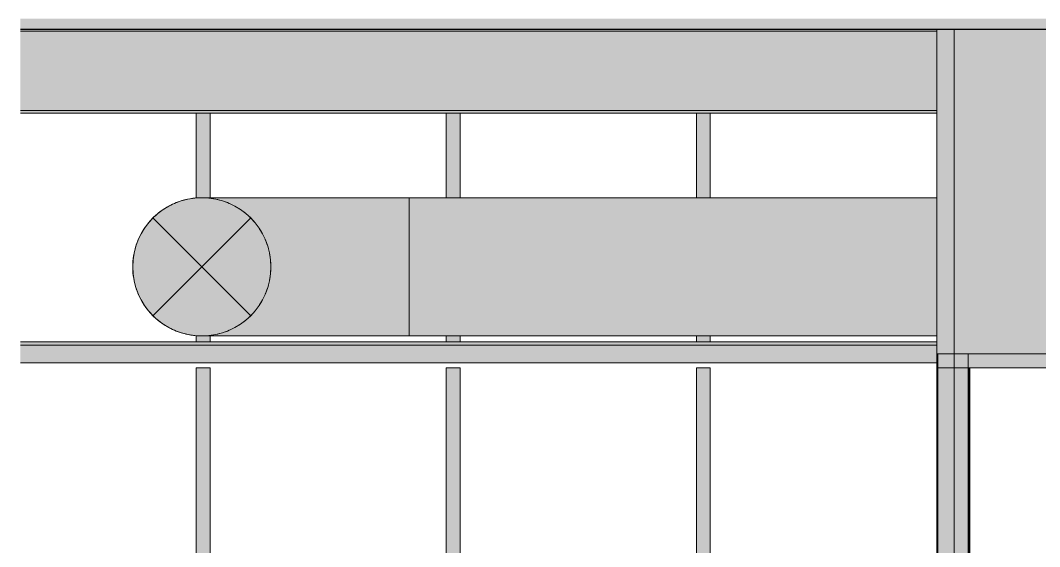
# Model space of a CAD drawing. Header units: inches. Extents: x -55396 to -733, y -290 to 853.
# Drawn here: x -14153.2 to -14005.8, y 70.1 to 146.3 of the extents above; entities that cross this region are included whole.
import ezdxf

# ---------------------------------------------------------------- set-up
doc = ezdxf.new("R2010")
doc.units = ezdxf.units.IN
doc.header["$MEASUREMENT"] = 0
for name, color, linetype, lineweight in [('A-GLAZ-CWMG', 51, 'Continuous', 9), ('I-WALL', 2, 'Continuous', 9), ('M-HVAC-DUCT', 70, 'Continuous', 9), ('M-HVAC-DUCT-ANNO', 70, 'Continuous', 9), ('S-BEAM', 12, 'Continuous', 9)]:
    doc.layers.add(name, color=color, linetype=linetype, lineweight=lineweight)

# ---------------------------------------------------------------- blocks, each defined once
blk = doc.blocks.new('Girt_C - 8_D-1099926-Section 6')
at = {"layer": 'S-BEAM'}
h = blk.add_hatch(color=256, dxfattribs=at)
h.paths.add_polyline_path([(-22173.3902253522, 99.2499999999908), (-22173.3902253522, 99.73209070725592), (-22309.89022535242, 99.73209070725592), (-22309.89022535242, 99.2499999999908), (-22216.79336860115, 99.2499999999908)], flags=0)
h.paths.add_polyline_path([(-26260.22561860116, 99.24999999999068), (-26128.01522535243, 99.24999999999068), (-26128.01522535243, 99.7320907072558), (-26260.64022535241, 99.7320907072558), (-26260.64022535241, 99.24999999999068)], flags=0)
h.paths.add_polyline_path([(-22424.26522535243, 99.24999999999078), (-22424.26522535243, 99.73209070725589), (-22458.51522535242, 99.73209070725589), (-22458.51522535242, 99.24999999999078)], flags=0)
h = blk.add_hatch(color=256, dxfattribs=at)
h.paths.add_polyline_path([(-22173.3902253522, 96.88281249999217), (-22171.51522535242, 96.88281249999217), (-22171.51522535242, 98.00000000000013), (-22173.3902253522, 98.00000000000013), (-22173.3902253522, 99.2499999999908), (-22309.89022535242, 99.2499999999908), (-22309.89022535242, 96.88281249999217), (-22216.79336860115, 96.88281249999217)], flags=0)
h.paths.add_polyline_path([(-26260.22561860116, 96.88281249999204), (-26127.89022535242, 96.88281249999204), (-26127.89022535242, 98), (-26128.01522535243, 98), (-26128.01522535243, 99.24999999999068), (-26260.64022535241, 99.24999999999068), (-26260.64022535241, 96.88281249999204)], flags=0)
h.paths.add_polyline_path([(-22424.26522535243, 96.88281249999214), (-22424.26522535243, 99.24999999999078), (-22458.51522535242, 99.24999999999078), (-22458.51522535242, 96.88281249999214)], flags=0)
h = blk.add_hatch(color=256, dxfattribs=at)
h.paths.add_polyline_path([(-22309.89022535242, 96.69531249999285), (-22171.51522535242, 96.7533536380894), (-22171.51522535242, 96.88281249999217), (-22309.89022535242, 96.88281249999217), (-22309.89022535242, 96.69841666345327)], flags=0)
h.paths.add_polyline_path([(-26260.64022535241, 96.69531249999272), (-26128.01522535243, 96.75022997851988), (-26128.01522535243, 96.88281249999204), (-26260.64022535241, 96.88250509269665), (-26260.64022535241, 96.75022997851988)], flags=0)
h.paths.add_polyline_path([(-22458.51522535242, 96.69531249999282), (-22424.26522535243, 96.76133652688655), (-22424.26522535243, 96.88281249999214), (-22458.51522535242, 96.88281249999214), (-22458.51522535242, 96.7003610611474)], flags=0)
for p, q in [((-26128.01522535243, 99.7320907072558), (-26260.64022535241, 99.7320907072558)), ((-26128.01522535243, 99.24999999999086), (-26260.64022535241, 99.24999999999086)), ((-26260.64022535241, 96.69531249999272), (-26127.89022535242, 96.69531249999272))]:
    blk.add_line(p, q, dxfattribs=at)
blk = doc.blocks.new('Rectangular Mullion - Exterior 2_ x 4_5_-1142343-Section 6')
at = {"layer": 'A-GLAZ-CWMG'}
blk.add_hatch(color=256, dxfattribs=at).paths.add_polyline_path([(-26162.82772535243, 2), (-26160.82772535243, 2), (-26160.82772535243, 95.99999999999976), (-26162.82772535243, 95.99999999999976), (-26162.82772535243, 8.069506379326638)], flags=0)
for p, q in [((-26162.82772535243, 95.99999999999999), (-26160.82772535243, 95.99999999999999)), ((-26162.82772535243, 95.99999999999999), (-26162.82772535243, 2)), ((-26160.82772535243, 95.99999999999999), (-26160.82772535243, 2)), ((-26160.82772535243, 2), (-26162.82772535243, 2))]:
    blk.add_line(p, q, dxfattribs=at)
blk = doc.blocks.new('Rectangular Mullion - Exterior 2_ x 4_5_-V366-Section 6')
at = {"layer": 'A-GLAZ-CWMG'}
blk.add_hatch(color=256, dxfattribs=at).paths.add_polyline_path([(-26197.88831899545, 29.99999999999977), (-26197.01522535243, 29.99999999999977), (-26197.01522535243, 95.99999999999976), (-26199.01522535243, 95.95675637932662), (-26199.01522535243, 29.99999999999977), (-26198.17586683979, 29.99999999999977)], flags=0)
for p, q in [((-26199.01522535243, 95.99999999999999), (-26197.01522535243, 95.99999999999999)), ((-26199.01522535243, 95.99999999999999), (-26199.01522535243, 29.99999999999986)), ((-26197.01522535243, 95.99999999999999), (-26197.01522535243, 29.99999999999986))]:
    blk.add_line(p, q, dxfattribs=at)
blk = doc.blocks.new('Rectangular Mullion - Exterior 2_ x 4_5_-V367-Section 6')
at = {"layer": 'A-GLAZ-CWMG'}
blk.add_hatch(color=256, dxfattribs=at).paths.add_polyline_path([(-26235.20272535243, 2), (-26233.6587765816, 2.076542912547438), (-26233.20272535243, 3.466687984363261), (-26233.20272535243, 95.99999999999976), (-26235.20272535243, 95.95675637932662), (-26235.20272535243, 8.069506379326638)], flags=0)
for p, q in [((-26235.20272535243, 95.99999999999999), (-26233.20272535243, 95.99999999999999)), ((-26235.20272535243, 95.99999999999999), (-26235.20272535243, 2)), ((-26233.20272535243, 95.99999999999999), (-26233.20272535243, 3.459967467315276)), ((-26233.68261283786, 2), (-26235.20272535243, 2))]:
    blk.add_line(p, q, dxfattribs=at)
blk = doc.blocks.new('Rectangular Mullion - Exterior 2_ x 4_5_-1142344-Section 6')
at = {"layer": 'A-GLAZ-CWMG'}
h = blk.add_hatch(color=256, dxfattribs=at)
h.paths.add_polyline_path([(-26162.82772535243, 99.7320907072558), (-26160.82772535243, 99.7320907072558), (-26160.82772535243, 100.5979809885237), (-26162.82772535243, 100.5979809885237)], flags=0)
h.paths.add_polyline_path([(-26160.82772535243, 120.5979809885239), (-26160.82772535243, 132.8520833333678), (-26162.82772535243, 132.8520833333678), (-26162.82772535243, 120.5979809885239)], flags=0)
for p, q in [((-26162.82772535243, 132.8520833333673), (-26162.82772535243, 120.5979809885233)), ((-26160.82772535243, 132.8520833333673), (-26160.82772535243, 120.5979809885233)), ((-26162.82772535243, 100.5979809885233), (-26162.82772535243, 99.73209070725524)), ((-26160.82772535243, 100.5979809885233), (-26160.82772535243, 99.73209070725524))]:
    blk.add_line(p, q, dxfattribs=at)
blk = doc.blocks.new('Rectangular Mullion - Exterior 2_ x 4_5_-V368-Section 6')
at = {"layer": 'A-GLAZ-CWMG'}
h = blk.add_hatch(color=256, dxfattribs=at)
h.paths.add_polyline_path([(-26199.01522535243, 99.7320907072558), (-26197.01522535243, 99.7320907072558), (-26197.01522535243, 100.5979809885237), (-26199.01522535243, 100.5979809885237)], flags=0)
h.paths.add_polyline_path([(-26197.01522535243, 120.5979809885239), (-26197.01522535243, 132.8520833333678), (-26199.01522535243, 132.8520833333678), (-26199.01522535243, 120.5979809885239)], flags=0)
for p, q in [((-26199.01522535243, 132.8520833333673), (-26199.01522535243, 120.5954870292876)), ((-26197.01522535243, 132.8520833333673), (-26197.01522535243, 120.594559044457)), ((-26199.01522535243, 100.5979809885233), (-26199.01522535243, 99.73209070725524)), ((-26197.01522535243, 100.5979809885233), (-26197.01522535243, 99.73209070725524))]:
    blk.add_line(p, q, dxfattribs=at)
blk = doc.blocks.new('Rectangular Mullion - Exterior 2_ x 4_5_-V369-Section 6')
at = {"layer": 'A-GLAZ-CWMG'}
h = blk.add_hatch(color=256, dxfattribs=at)
h.paths.add_polyline_path([(-26235.20272535243, 99.7320907072558), (-26233.20272535243, 99.7320907072558), (-26233.20272535243, 100.5979809885243), (-26235.20272535243, 100.5179567236903), (-26235.20272535243, 99.74799039780623)], flags=0)
h.paths.add_polyline_path([(-26235.20272535243, 120.5431999422074), (-26233.20272535243, 120.5979809885239), (-26233.20272535243, 132.8520833333678), (-26235.20272535243, 132.8520833333678), (-26235.20272535243, 120.5979809885239)], flags=0)
for p, q in [((-26235.20272535243, 132.8520833333673), (-26235.20272535243, 120.5431999422069)), ((-26233.20272535243, 132.8520833333673), (-26233.20272535243, 120.5979809885233)), ((-26235.20272535243, 100.652762034841), (-26235.20272535243, 99.73209070725524)), ((-26233.20272535243, 100.5979809885239), (-26233.20272535243, 99.73209070725524))]:
    blk.add_line(p, q, dxfattribs=at)
blk = doc.blocks.new('Rectangular Mullion - Exterior 2_ x 4_5_-1142646-Section 6')
at = {"layer": 'A-GLAZ-CWMG'}
blk.add_hatch(color=256, dxfattribs=at).paths.add_polyline_path([(-26127.89022535243, 95.99999999999976), (-26125.51522535242, 95.99999999999976), (-26125.51522535242, 97.99999999999997), (-26127.89022535243, 97.99999999999997)], flags=0)
for p, q in [((-26127.89022535243, 97.99999999999997), (-26127.89022535243, 95.99999999999997)), ((-26125.51522535242, 97.99999999999997), (-26127.89022535243, 97.99999999999997)), ((-26127.89022535243, 95.99999999999997), (-26125.51522535242, 95.99999999999997))]:
    blk.add_line(p, q, dxfattribs=at)
blk = doc.blocks.new('Rectangular Mullion - Exterior 2_ x 4_5_-1142586-Section 6')
at = {"layer": 'A-GLAZ-CWMG'}
h = blk.add_hatch(color=256, dxfattribs=at)
h.paths.add_polyline_path([(-26125.51522535242, 2), (-26125.51522535242, 8.457155689461613), (-26127.63436257481, 2)], flags=0)
h.paths.add_polyline_path([(-26123.39022535243, 2), (-26123.41880552595, 14.84508992370342), (-26123.51522535242, 14.55129213446344), (-26123.51522535242, 2), (-26123.41880552595, 2)], flags=0)
h.paths.add_polyline_path([(-26127.89022535243, 6.01126975652164), (-26125.51522535242, 14.53244499205857), (-26125.51522535242, 15.71004289889401), (-26127.89022535243, 15.61171017709944), (-26127.89022535243, 8.069506379326638)], flags=0)
h.paths.add_polyline_path([(-26125.51522535242, 17.54977129654299), (-26125.52434596812, 26.40272241281445), (-26127.89022535243, 26.7651021528286), (-26127.89022535243, 17.55132091209634), (-26125.67382191834, 17.54987477599707)], flags=0)
h.paths.add_polyline_path([(-26126.40210175679, 27.55114826452427), (-26126.37022955807, 27.9036727883265), (-26126.31555099606, 28.01786862914764), (-26125.91641637997, 28.11746275012819), (-26125.64987379689, 28.25279282933479), (-26125.51522535242, 28.25279282933479), (-26125.51522535242, 28.74999999999954), (-26127.89022535243, 28.74999999999954), (-26127.89022535243, 27.76840129739116), (-26126.40308448087, 27.55130912562867)], flags=0)
h.paths.add_polyline_path([(-26123.51522535242, 28.32511168892551), (-26123.39022535243, 28.33412608719049), (-26123.39022535243, 28.74999999999954), (-26123.51522535242, 28.74999999999954), (-26123.51522535242, 28.33412608719049)], flags=0)
h.paths.add_polyline_path([(-26127.89022535243, 29.99999999999977), (-26125.51522535242, 29.99999999999977), (-26125.51522535242, 97.99999999999997), (-26127.89022535243, 97.99999999999997), (-26127.89022535243, 32.4826313793269)], flags=0)
h.paths.add_polyline_path([(-26123.51522535242, 29.99999999999977), (-26123.39022535243, 29.99999999999977), (-26123.39022535243, 95.99999999999976), (-26123.51522535242, 95.99999999999976), (-26123.51522535242, 32.4826313793269)], flags=0)
for p, q in [((-26127.89022535243, 98), (-26125.51522535242, 98)), ((-26127.89022535243, 29.99999999999989), (-26127.89022535243, 98)), ((-26123.39022535243, 96.00000000000004), (-26123.39022535243, 29.99999999999989)), ((-26127.89022535243, 27.76840129739174), (-26127.89022535243, 28.75000000000001)), ((-26123.39022535243, 28.75000000000001), (-26123.39022535243, 28.32667382759108)), ((-26127.89022535243, 17.52220277661496), (-26127.89022535243, 26.76510215282802)), ((-26127.89022535243, 5.99981792413881), (-26127.89022535243, 15.62034821211364)), ((-26123.39022535243, 14.93550287095256), (-26123.39022535243, 2)), ((-26125.51522535242, 2), (-26127.64023364494, 2)), ((-26123.39022535243, 2), (-26123.51522535242, 2))]:
    blk.add_line(p, q, dxfattribs=at)
blk = doc.blocks.new('Rectangular Mullion - Exterior 2_ x 4_5_-1142584-Section 6')
at = {"layer": 'A-GLAZ-CWMG'}
blk.add_hatch(color=256, dxfattribs=at).paths.add_polyline_path([(-26125.51522535242, 95.99999999999976), (-26089.45272535242, 95.99999999999976), (-26089.45272535242, 97.99999999999997), (-26125.51522535242, 97.99999999999997)], flags=0)
for q in [(-26125.51522535241, 97.99999999999997), (-26089.45272535242, 95.99999999999997)]:
    blk.add_line((-26125.51522535241, 95.99999999999997), q, dxfattribs=at)
blk = doc.blocks.new('Round Elbow - 1_5 D-893092-Section 6')
at = {"layer": 'M-HVAC-DUCT'}
h = blk.add_hatch(color=256, dxfattribs=at)
h.paths.add_polyline_path([(-26234.39022535643, 100.5979809885247), (-26234.665628274, 100.6527620348419), (-26234.9464266537, 100.6527620348419)], flags=0)
h.paths.add_polyline_path([(-26232.92263381795, 100.7425261387035), (-26232.27695611252, 100.8393813793272), (-26232.46696573666, 100.8393813793272)], flags=0)
h.paths.add_polyline_path([(-26230.95959544812, 101.2389983679858), (-26230.56339103278, 101.3591856634108), (-26230.50992374997, 101.4392051069746)], flags=0)
h.paths.add_polyline_path([(-26229.13751234662, 102.1213336996792), (-26228.83452302623, 102.2832848654988), (-26228.78367784149, 102.3784095155314)], flags=0)
h.paths.add_polyline_path([(-26227.53088768247, 103.3531507430977), (-26227.31915754456, 103.5269131766592), (-26227.27206667463, 103.6406005935031)], flags=0)
h.paths.add_polyline_path([(-26226.20548914115, 104.8839220525573), (-26226.0755292334, 105.0422786583284), (-26226.03287008246, 105.1829070325588)], flags=0)
h.paths.add_polyline_path([(-26225.21566357643, 106.6509741543383), (-26225.15143003131, 106.7711466648733), (-26225.11167018876, 106.9710328915456)], flags=0)
h.paths.add_polyline_path([(-26224.60211340051, 108.5820009134358), (-26224.5823725524, 108.6470777683634), (-26224.39022535643, 110.5979809885245)], flags=0)
h.paths.add_polyline_path([(-26231.83210824218, 120.2216374715444), (-26232.43932213626, 120.4058337925568), (-26232.16594197444, 120.2925960218437)], flags=0)
blk.add_hatch(color=256, dxfattribs=at).paths.add_polyline_path([(-26221.56047798229, 110.5979809885245), (-26204.39022535643, 110.5979809885245), (-26204.39022535643, 120.5979809885242), (-26233.34494072373, 120.5431999422077), (-26230.95959544812, 119.9569636090618), (-26230.56339103278, 119.8367763136367), (-26228.83452302623, 118.9126771115495), (-26227.31915754456, 117.6690488003898), (-26226.0755292334, 116.1536833187198), (-26225.15143003131, 114.4248153121749), (-26224.5823725524, 112.5488842086855), (-26224.39022535643, 110.5979809885245), (-26222.2103558402, 110.5979809885245)], flags=0)
h = blk.add_hatch(color=256, dxfattribs=at)
h.paths.add_polyline_path([(-26217.02655610116, 100.5979809885247), (-26204.39022535643, 100.5979809885247), (-26204.39022535643, 110.5979809885245), (-26224.39022535643, 110.5979809885245), (-26224.60874934907, 108.5188640803455), (-26225.25477077999, 106.5306145577614), (-26226.30005541267, 104.7201284656002), (-26227.69891929283, 103.1665327337477), (-26229.39022535641, 101.9377269506814), (-26231.30005541266, 101.0874158255734), (-26233.67765114618, 100.6527620348419), (-26218.33192051774, 100.5979809885247)], flags=0)
h.paths.add_polyline_path([(-26232.43932213626, 100.5979809885247), (-26232.43932213626, 100.5982461607661), (-26231.87998433147, 100.6527620348419)], flags=0)
for p, q in [((-26204.39022535642, 120.5979809885237), (-26204.39022535642, 110.5979809885237)), ((-26204.39022535642, 110.5979809885237), (-26204.39022535642, 100.5979809885238))]:
    blk.add_line(p, q, dxfattribs=at)
at = {"layer": 'M-HVAC-DUCT', "flags": 128}
for points in [[(-26243.5160407213, 114.6820430234119), (-26243.43774198863, 114.8573756391844), (-26243.26017458422, 115.2157727439391), (-26243.0684171532, 115.566782366962), (-26242.86277646656, 115.9098429677334), (-26242.64358150553, 116.2444057224742), (-26242.41118293527, 116.5699354021482), (-26242.16595254394, 116.885911228709), (-26241.90828264784, 117.1918277082392), (-26241.63858546384, 117.48719543963), (-26241.3572924499, 117.7715418975198), (-26241.06485361484, 118.044412188233), (-26240.76173679841, 118.3053697775137), (-26240.44842692286, 118.5539971888881), (-26240.12542521715, 118.789896671534), (-26239.79324841511, 119.0126908366034), (-26239.45242792875, 119.2220232609578), (-26239.10350899817, 119.4175590573735), (-26238.74704981919, 119.5989854102896), (-26238.38362065049, 119.7660120762415), (-26238.01380290119, 119.9183718481969), (-26237.63818820082, 120.05582098302), (-26237.25737745275, 120.1781395914162), (-26236.87197987295, 120.2851319897074), (-26236.48261201534, 120.3766270128775), (-26236.08989678543, 120.4524782884086), (-26235.69446244381, 120.5125644704411), (-26235.29694160107, 120.5567894339005), (-26234.89797020576, 120.5850824282803), (-26234.49818652701, 120.5973981908234), (-26234.39022535643, 120.5979809885242)], [(-26234.39022535643, 120.5979809885242), (-26234.36622855626, 120.5979809885242), (-26234.2942765455, 120.5979809885242), (-26234.17448443205, 120.5979809885242), (-26234.0070438577, 120.5979809885242), (-26233.79222269166, 120.5979809885242), (-26233.53036460199, 120.5979809885242), (-26233.22188850575, 120.5979809885242), (-26232.8672878989, 120.5979809885242), (-26232.46713006677, 120.5979809885242), (-26232.02205517651, 120.5979809885242), (-26231.53277525303, 120.5979809885242), (-26231.00007303981, 120.5979809885242), (-26230.42480074676, 120.5979809885242), (-26229.80787868683, 120.5979809885242), (-26229.15029380372, 120.5979809885242), (-26228.45309809296, 120.5979809885242), (-26227.71740691896, 120.5979809885242), (-26226.94439723065, 120.5979809885242), (-26226.13530567866, 120.5979809885242), (-26225.29142663684, 120.5979809885242), (-26224.41411013166, 120.5979809885242), (-26223.50475968238, 120.5979809885242), (-26222.56483005573, 120.5979809885242), (-26221.5958249386, 120.5979809885242), (-26220.59929453247, 120.5979809885242), (-26219.57683307341, 120.5979809885242), (-26218.53007628164, 120.5979809885242), (-26217.46069874473, 120.5979809885242), (-26216.37041123862, 120.5979809885242), (-26215.26095799073, 120.5979809885242), (-26214.13411388959, 120.5979809885242), (-26212.99168164538, 120.5979809885242), (-26211.835488906, 120.5979809885242), (-26210.66738533317, 120.5979809885242), (-26209.48923964343, 120.5979809885242), (-26208.30293661857, 120.5979809885242), (-26207.11037409036, 120.5979809885242), (-26205.91345990444, 120.5979809885242), (-26204.71410886818, 120.5979809885242), (-26204.39022535643, 120.5979809885242)], [(-26244.39022535643, 110.5979809885245), (-26244.38222642304, 110.9978743303908), (-26244.35824241945, 111.3971279282158), (-26244.31831171497, 111.7951030614132), (-26244.26249819019, 112.1911630546664), (-26244.19089113484, 112.5846742964749), (-26244.10360510495, 112.9750072527958), (-26244.00077973954, 113.3615374741654), (-26243.88257953725, 113.7436465946854), (-26243.74919359321, 114.1207233212755), (-26243.60083529646, 114.4921644116106), (-26243.53151155879, 114.6473995200787)], [(-26234.39022535643, 100.597980988524), (-26234.79011869829, 100.6059799219141), (-26235.18937229612, 100.6299639254982), (-26235.58734742931, 100.6698946299854), (-26235.98340742257, 100.7257081547676), (-26236.37691866438, 100.7973152101118), (-26236.76725162069, 100.8846012400037), (-26237.15378184207, 100.9874266054166), (-26237.53589096259, 101.1056268076999), (-26237.91296768918, 101.2390127517443), (-26238.28440877951, 101.3873710484956), (-26238.64962000709, 101.5504643563244), (-26239.00801711184, 101.7280317607309), (-26239.35902673487, 101.9197891917473), (-26239.70208733564, 102.1254298783901), (-26240.03665009038, 102.3446248394274), (-26240.36217977005, 102.5770234096812), (-26240.67815559662, 102.8222538010149), (-26240.98407207614, 103.0799236971158), (-26241.27943980753, 103.3496208811154), (-26241.56378626542, 103.6309138950527), (-26241.83665655614, 103.9233527301111), (-26242.09761414542, 104.2264695465384), (-26242.34624155679, 104.5397794220898), (-26242.58214103944, 104.8627811277992), (-26242.80493520451, 105.1949579298429), (-26243.01426762886, 105.5357784161962), (-26243.20980342527, 105.884697346787), (-26243.39122977819, 106.2411565257566), (-26243.55825644415, 106.604585694461), (-26243.7106162161, 106.9744034437578), (-26243.84806535093, 107.3500181441363), (-26243.97038395932, 107.7308288922044), (-26244.07737635761, 108.1162264719998), (-26244.16887138078, 108.5055943296103), (-26244.24472265631, 108.8983095595212), (-26244.30480883835, 109.2937439011427), (-26244.34903380181, 109.6912647438804), (-26244.37732679618, 110.0902361391885), (-26244.38964255873, 110.4900198179418), (-26244.39022535643, 110.5979809885245)], [(-26204.39022535643, 100.597980988524), (-26205.58990538203, 100.597980988524), (-26206.7876661755, 100.597980988524), (-26207.9815915751, 100.597980988524), (-26209.16977155485, 100.597980988524), (-26210.35030528028, 100.597980988524), (-26211.52130414924, 100.597980988524), (-26212.68089481335, 100.597980988524), (-26213.82722217491, 100.597980988524), (-26214.95845235468, 100.597980988524), (-26216.07277562569, 100.597980988524), (-26217.1684093084, 100.597980988524), (-26218.24360062267, 100.597980988524), (-26219.29662949174, 100.597980988524), (-26220.32581129405, 100.597980988524), (-26221.32949955828, 100.597980988524), (-26222.3060885973, 100.597980988524), (-26223.25401607698, 100.597980988524), (-26224.17176551557, 100.597980988524), (-26225.05786870974, 100.597980988524), (-26225.91090808341, 100.597980988524), (-26226.72951895555, 100.597980988524), (-26227.5123917234, 100.597980988524), (-26228.25827395752, 100.597980988524), (-26228.96597240546, 100.597980988524), (-26229.63435490067, 100.597980988524), (-26230.26235217373, 100.597980988524), (-26230.84895956298, 100.597980988524), (-26231.39323862172, 100.597980988524), (-26231.89431861958, 100.597980988524), (-26232.35139793544, 100.597980988524), (-26232.76374533991, 100.597980988524), (-26233.1307011651, 100.597980988524), (-26233.45167835998, 100.597980988524), (-26233.72616342949, 100.597980988524), (-26233.95371725608, 100.597980988524), (-26234.13397580217, 100.597980988524), (-26234.26665069256, 100.597980988524), (-26234.3515296757, 100.597980988524), (-26234.38847696332, 100.597980988524), (-26234.39022535643, 100.597980988524)]]:
    blk.add_lwpolyline(points, dxfattribs=at)
at = {"layer": 'M-HVAC-DUCT'}
for radius, start, end in [(10.00000000000298, 110.1239534248882, 116.5970494015616), (10.0000000000016, 98.46295430581935, 104.891475050156), (10.00000000000001, 89.99999999999977, 93.20736801781901), (10.00000000000227, 86.79263198218035, 90), (9.99999999999677, 75.1085249502673, 81.5370456939026), (10.00000000000133, 63.40295059941221, 69.87604657455157), (9.999999999998817, 121.77840364761, 128.3385738997961), (9.999999999996808, 51.66142610188901, 58.22159635166732), (10.00000000000114, 133.4281257020164, 140.1470462999476), (9.99999999999888, 39.85295370251956, 46.57187429716645), (10.00000000000281, 145.0743682216169, 152.1030092703512), (9.999999999998439, 27.89699073380556, 34.92563177759937), (10.0000000000028, 156.718019686914, 164.5017002815774), (9.999999999995454, 15.49829972673756, 23.28198031217511), (10.00000000000253, 168.7499999999999, 179.9999999999995), (10.00000000000029, 0.03834987597358224, 11.25000000000499), (10, 179.9999999999999, 191.2500000000009), (9.9999999999954, 348.7499999999993, 359.9999999999992), (10.00000000000349, 195.498299718645, 203.2819803131007), (10.00000000000019, 336.7180196878138, 344.5017002730755), (10.00000000000052, 207.8969907295257, 214.9256317783831), (10.00000000000089, 325.0743682223932, 332.1030092661894), (10.00000000000503, 219.8529537000126, 226.5718742979942), (9.999999999999972, 313.4281257028056, 320.147046297471), (10.00000000000248, 231.6614261001413, 238.2215963524466), (9.999999999999888, 301.7784036482938, 308.3385738982238), (9.999999999999801, 243.4029505983594, 249.8760465751483), (9.999999999999758, 255.1085249497984, 261.5370456942211), (9.999999999999659, 266.7926319820748, 269.9999999999996), (9.999999999999947, 269.9999999999994, 273.2073680178407), (10.00000000000029, 278.4629543060523, 284.8914750497697), (10.00000000000102, 290.1239534254055, 296.5970494006589)]:
    blk.add_arc((-26234.39022535642, 110.5979809885237), radius, start, end, dxfattribs=at)
blk = doc.blocks.new('W-Wide Flange - W12X19-1098908-Section 6')
at = {"layer": 'S-BEAM'}
h = blk.add_hatch(color=256, dxfattribs=at)
h.paths.add_polyline_path([(-26260.64022535241, 144.7020833333675), (-26128.01522535243, 144.7830063793267), (-26128.01522535243, 144.9453125002096), (-26260.64022535241, 144.9453125002096), (-26260.64022535241, 144.7830063793267)], flags=0)
h.paths.add_polyline_path([(-25863.01522535242, 144.7020833333675), (-25863.01522535242, 144.9453125002096), (-25917.39022531511, 144.8979532570852), (-25917.39022531511, 144.7020833333675), (-25880.07386860116, 144.7020833333675)], flags=0)
h.paths.add_polyline_path([(-25944.5437898275, 144.7020833333675), (-25937.3902253151, 144.7830063793267), (-25937.394647807, 144.9453125002096), (-25944.5437898275, 144.9453125002096), (-25944.5437898275, 144.7830063793267)], flags=0)
h.paths.add_polyline_path([(-25975.89022535241, 144.7020833333675), (-25972.5437898275, 144.7830063793267), (-25972.5437898275, 144.9453125002096), (-25975.89022535241, 144.9453125002096), (-25975.89022535241, 144.7830063793267)], flags=0)
h = blk.add_hatch(color=256, dxfattribs=at)
h.paths.add_polyline_path([(-25944.29783630214, 144.1770833333683), (-25937.3902253151, 144.1770833333683), (-25937.3902253151, 144.7020833333675), (-25944.5437898275, 144.6240769135115), (-25944.5437898275, 144.1770833333683)], flags=0)
h.paths.add_polyline_path([(-26260.22561860116, 144.1770833333683), (-26128.01522535243, 144.1770833333683), (-26128.01522535243, 144.7020833333675), (-26260.64022535241, 144.6317466703549), (-26260.64022535241, 144.1770833333683)], flags=0)
h.paths.add_polyline_path([(-25975.89022535241, 144.1770833333683), (-25972.5437898275, 144.1770833333683), (-25972.5437898275, 144.7020833333675), (-25975.89022535241, 144.6248321270514), (-25975.89022535241, 144.3017021251101)], flags=0)
h.paths.add_polyline_path([(-25863.01522535242, 144.1770833333683), (-25863.01522535242, 144.7020833333675), (-25917.39022531511, 144.6234227166551), (-25917.39022531511, 144.1770833333683), (-25880.07386860116, 144.1770833333683)], flags=0)
h = blk.add_hatch(color=256, dxfattribs=at)
h.paths.add_polyline_path([(-26260.64022535241, 133.7270833333682), (-26128.01522535243, 133.7270833333682), (-26128.01522535243, 144.1770833333683), (-26260.64022535241, 144.1770833333683), (-26260.64022535241, 135.017756379327)], flags=0)
h.paths.add_polyline_path([(-25937.3902253151, 133.7270833333682), (-25937.3902253151, 144.1770833333683), (-25944.5437898275, 144.1770833333683), (-25944.54378982751, 133.7270833333682), (-25940.55255610116, 133.7270833333682)], flags=0)
h.paths.add_polyline_path([(-25975.89022535241, 133.7270833333682), (-25972.5437898275, 133.7270833333682), (-25972.575178536, 144.1770833333683), (-25975.89022535241, 144.1770833333683), (-25975.89022535241, 135.017756379327)], flags=0)
h.paths.add_polyline_path([(-25863.01522535242, 135.5299064342646), (-25863.01522535242, 144.1770833333683), (-25917.39022531511, 144.1770833333683), (-25917.39022531511, 135.5341225451928), (-25880.07386860116, 135.5310659599604)], flags=0)
h = blk.add_hatch(color=256, dxfattribs=at)
h.paths.add_polyline_path([(-25937.3902253151, 133.2020833333677), (-25937.3902253151, 133.7270833333682), (-25944.54378982751, 133.7145921658146), (-25944.54378982751, 133.2020833333677), (-25940.55255610116, 133.2020833333677)], flags=0)
h.paths.add_polyline_path([(-26156.54786860116, 133.2020833333677), (-26128.01522535243, 133.2724199963809), (-26128.01522535243, 133.7270833333682), (-26260.64022535241, 133.7270833333682), (-26260.64022535241, 133.2020833333677), (-26191.10711860116, 133.2020833333677)], flags=0)
h.paths.add_polyline_path([(-25975.89022535241, 133.2020833333677), (-25972.5437898275, 133.2724199963809), (-25972.5437898275, 133.7270833333682), (-25975.89022535241, 133.7158221264319), (-25975.89022535241, 133.2184897085467)], flags=0)
h = blk.add_hatch(color=256, dxfattribs=at)
h.paths.add_polyline_path([(-25940.55255610116, 132.852083333368), (-25937.39022531511, 132.852083333368), (-25937.39022531511, 133.2020833333677), (-25944.54378982751, 133.1825350789156), (-25944.52421234818, 132.852083333368), (-25944.09914237719, 132.852083333368)], flags=0)
h.paths.add_polyline_path([(-26260.22561860116, 132.852083333368), (-26128.01522535243, 132.852083333368), (-26128.01522535243, 133.2020833333677), (-26260.64022535241, 133.2020833333677), (-26260.64022535241, 132.852083333368)], flags=0)
h.paths.add_polyline_path([(-25975.89022535241, 132.852083333368), (-25972.5437898275, 132.852083333368), (-25972.54899483073, 133.2020833333677), (-25975.89022535241, 133.2020833333677)], flags=0)
for p, q in [((-26260.64022535241, 144.7020833333677), (-26128.01522535243, 144.7020833333677)), ((-26260.64022535241, 133.2020833333677), (-26128.01522535243, 133.2020833333677)), ((-26260.64022535241, 132.8520833333677), (-26128.01522535243, 132.8520833333677))]:
    blk.add_line(p, q, dxfattribs=at)
blk = doc.blocks.new('Girt_C - 10_D-1179802-Section 6')
at = {"layer": 'S-BEAM'}
h = blk.add_hatch(color=256, dxfattribs=at)
h.paths.add_polyline_path([(-25741.83686860116, 145.1328125002092), (-25739.64022535241, 145.1328125002092), (-25739.64022535241, 146.5000000002074), (-25832.35717546539, 146.5000000002074), (-25832.35717546539, 145.1328125002092), (-25759.11649360116, 145.1328125002092)], flags=0)
h.paths.add_polyline_path([(-26260.22561860116, 145.1328125002092), (-25985.89022535242, 145.1328125002092), (-25985.89022535242, 146.5000000002074), (-26260.64022535241, 146.5000000002074), (-26260.64022535241, 145.1328125002092)], flags=0)
h.paths.add_polyline_path([(-25860.35717546539, 145.1328125002092), (-25860.35717546539, 146.5000000002074), (-25944.5437898275, 146.5000000002074), (-25944.5437898275, 145.1328125002092), (-25862.79424360116, 145.1328125002092)], flags=0)
h.paths.add_polyline_path([(-25972.5437898275, 145.1328125002092), (-25972.5437898275, 146.5000000002074), (-25975.89022535241, 146.5000000002074), (-25975.89022535241, 145.1328125002092), (-25975.11180610116, 145.1328125002092)], flags=0)
h = blk.add_hatch(color=256, dxfattribs=at)
h.paths.add_polyline_path([(-25739.64022535241, 144.9453125002092), (-25739.64022535241, 145.1328125002092), (-25832.35717546539, 145.1328125002092), (-25832.35717546539, 144.9453125002092), (-25741.83686860116, 144.9453125002092)], flags=0)
h.paths.add_polyline_path([(-26018.31086860116, 144.9453125002092), (-25985.89022535242, 145.0109012548556), (-25985.89022535242, 145.1328125002092), (-26260.64022535241, 145.1328125002092), (-26260.64022535241, 144.9454031101091), (-26026.95068110116, 144.9453125002092)], flags=0)
h.paths.add_polyline_path([(-25860.35717546539, 144.9453125002092), (-25860.35717546539, 145.1328125002092), (-25944.5437898275, 145.1328125002092), (-25944.5437898275, 144.9453125002092), (-25862.79424360116, 144.9453125002092)], flags=0)
h.paths.add_polyline_path([(-25975.89022535241, 144.9453125002092), (-25972.5437898275, 145.0114090035138), (-25972.5437898275, 145.1328125002092), (-25975.89022535241, 145.1328125002092), (-25975.89022535241, 144.9498902699402)], flags=0)
blk.add_line((-26260.64022535241, 144.9453125002092), (-25985.89022535242, 144.9453125002092), dxfattribs=at)
blk = doc.blocks.new('Rectangular Mullion - Exterior 2_ x 4_5_-1142587-Section 6')
at = {"layer": 'A-GLAZ-CWMG'}
h = blk.add_hatch(color=256, dxfattribs=at)
h.paths.add_polyline_path([(-26123.53697078612, 2.000000000000696), (-26123.51522535242, 2.000000000000696), (-26123.53697078612, 14.4850323144508), (-26125.51522535242, 8.457155689461628), (-26125.51522535242, 2.000000000000696), (-26123.63965895433, 2.000000000000696)], flags=0)
h.paths.add_polyline_path([(-26125.51522535242, 14.53244499205858), (-26125.26039612421, 15.72200068579515), (-26125.51522535242, 15.6747659186101), (-26125.51522535242, 15.39344387932625)], flags=0)
h.paths.add_polyline_path([(-26124.67439684999, 17.54922268141651), (-26123.76324882203, 20.93350259915929), (-26124.17668749007, 24.35413386515212), (-26124.59427905847, 25.82132952626717), (-26124.93925305265, 26.32205921007177), (-26125.51522535242, 26.37348187332237), (-26125.51522535242, 17.549771296543), (-26125.22526096735, 17.54958210356564)], flags=0)
h.paths.add_polyline_path([(-26124.04716092808, 24.30928333123553), (-26124.0422784777, 24.31157618132103), (-26124.08725768795, 24.46068103013955)], flags=0)
h.paths.add_polyline_path([(-26125.51522535242, 28.24352867191034), (-26123.51522535242, 28.33412608719051), (-26123.51522535242, 28.74999999999956), (-26125.51522535242, 28.74999999999956), (-26125.51522535242, 28.2527928293348)], flags=0)
h.paths.add_polyline_path([(-26125.51522535242, 29.99999999999978), (-26123.51522535242, 29.99999999999978), (-26123.51522535242, 98), (-26125.51522535242, 98), (-26125.51522535242, 32.48263137932691)], flags=0)
for p, q in [((-26125.51522535242, 98), (-26125.51522535242, 29.99999999999926)), ((-26123.51522535242, 29.99999999999925), (-26123.51522535242, 98)), ((-26125.51522535242, 28.74999999999937), (-26125.51522535242, 28.24352867191026)), ((-26123.51522535242, 28.32511168892479), (-26123.51522535242, 28.74999999999937)), ((-26125.51522535242, 26.37935012932618), (-26125.51522535242, 17.51839162332139)), ((-26125.51522535242, 15.73307463423511), (-26125.51522535242, 14.53244499205721)), ((-26123.51522535242, 2.000000000000014), (-26123.51522535242, 14.55484970855711)), ((-26125.51522535242, 8.464399109849312), (-26125.51522535242, 2.000000000000014)), ((-26123.51522535242, 2.000000000000014), (-26125.51522535242, 2.000000000000014))]:
    blk.add_line(p, q, dxfattribs=at)

msp = doc.modelspace()

# ---------------------------------------------------------------- hatches: boundary and pattern name
at = {"layer": 'I-WALL', "lineweight": 5}
msp.add_hatch(color=256, dxfattribs=at).paths.add_polyline_path([(-14018.12261333918, 98.00000000000021), (-14018.12261333918, 144.9453125002096), (-14020.62261333919, 144.9453125002096), (-14020.62261333919, 98.00000000000021)], flags=0)
at = {"layer": 'I-WALL'}
msp.add_hatch(color=256, dxfattribs=at).paths.add_polyline_path([(-13980.03675658792, 98.00000000000021), (-13878.49761333918, 98.00000000000021), (-13878.49761333918, 144.9453125002096), (-14018.12261333918, 144.9453125002096), (-14018.12261333918, 98.00000000000021)], flags=0)
at = {"layer": 'I-WALL', "lineweight": 5}
h = msp.add_hatch(color=256, dxfattribs=at)
h.paths.add_polyline_path([(-14016.32725998838, 0), (-14016.32028994055, 0), (-14016.37953152814, 0.2500000000004547), (-14017.76930754275, 0.2500000000004547), (-14017.76930754275, 0.7499999999999999), (-14015.87261333919, 0.7499999999999999), (-14015.9006039278, 15.22776995698814), (-14015.99761333919, 14.93217566225121), (-14016.02619351272, 2.000000000000227), (-14020.24175056157, 2.000000000000227), (-14020.62261333919, 0.8394851331768222), (-14020.62261333919, 0), (-14016.37953152814, 0)], flags=0)
h.paths.add_polyline_path([(-14015.87261333919, 0), (-14015.9006039278, 0.2500000000004547), (-14016.06147089545, 0.2500000000004547), (-14015.99761333919, 0), (-14015.9006039278, 0)], flags=0)
h.paths.add_polyline_path([(-14020.62261333919, 5.562786849379335), (-14020.49761333919, 6.011269756521869), (-14020.55195009566, 15.61882269780472), (-14020.62261333919, 15.60599682953216), (-14020.62261333919, 8.069506379326866)], flags=0)
h.paths.add_polyline_path([(-14020.49761333919, 17.55132091209657), (-14020.55074573504, 26.77255486494232), (-14020.62261333919, 26.78263550511405), (-14020.62261333919, 17.55140247080908)], flags=0)
h.paths.add_polyline_path([(-14020.49761333919, 27.76840129739139), (-14020.49761333919, 28.74999999999977), (-14020.62261333919, 28.74999999999977), (-14020.62261333919, 27.7859346496773)], flags=0)
h.paths.add_polyline_path([(-14015.99761333919, 28.32667382759086), (-14015.87261333919, 28.33412608719072), (-14015.87261333919, 28.74999999999977), (-14015.99761333919, 28.74999999999977), (-14015.99761333919, 28.33412608719072)], flags=0)
h.paths.add_polyline_path([(-14020.62261333919, 30), (-14020.49761333919, 30), (-14020.49761333919, 98.00000000000021), (-14020.62261333919, 98.00000000000021), (-14020.62261333919, 32.48263137932712)], flags=0)
h.paths.add_polyline_path([(-14015.99761333919, 30), (-14015.87261333919, 30), (-14015.87261333919, 95.99999999999999), (-14015.99761333919, 95.99999999999999), (-14015.99761333919, 32.48263137932712)], flags=0)
at = {"layer": 'M-HVAC-DUCT', "lineweight": 5}
h = msp.add_hatch(color=256, dxfattribs=at)
h.paths.add_polyline_path([(-14095.05212430208, 110.5979809885236), (-14020.62261333919, 110.5979809885236), (-14020.62261333919, 120.5979809885241), (-14096.99761334318, 120.5979809885241), (-14096.99761334318, 110.5979809885236)], flags=0)
h.paths.add_polyline_path([(-13868.49761333918, 110.5979809885236), (-13755.62261333918, 110.5979809885236), (-13755.62261333918, 115.5299063880616), (-13821.04289793455, 115.5905131362594), (-13823.4282432297, 116.1767494781018), (-13823.99791226479, 116.3896555489284), (-13825.58438008795, 117.2465299094706), (-13827.27247858483, 118.7129922171284), (-13828.52068945611, 120.3698813793271), (-13828.64261123737, 120.5979809885241), (-13840.4265556106, 120.5524177642912), (-13842.71429290496, 118.3792031179814), (-13844.9108408334, 117.0191582209343), (-13847.73663273741, 116.0079836894608), (-13849.85942078178, 115.6111658317743), (-13852.44293484675, 115.6111658317743), (-13855.15746654684, 116.1536833187197), (-13857.74276162331, 117.2366410493662), (-13858.49673272515, 117.6690488003889), (-13860.23605936519, 118.9126771115493), (-13861.93154711188, 120.5979809885241), (-13868.49761333918, 120.5979809885241), (-13868.49761333918, 111.6744431298398)], flags=0)
h = msp.add_hatch(color=256, dxfattribs=at)
h.paths.add_polyline_path([(-14049.15525658792, 100.5979809885239), (-14020.62261333919, 100.5979809885239), (-14020.62261333919, 110.5979809885236), (-14096.99761334318, 110.5979809885236), (-14096.99761334318, 100.5979809885239), (-14083.71450658792, 100.5979809885239)], flags=0)
h.paths.add_polyline_path([(-13755.62261333918, 100.5979809885239), (-13755.62261333918, 110.5979809885236), (-13868.49761333918, 110.5979809885236), (-13868.49761333918, 100.5979809885239), (-13772.68125658792, 100.5979809885239)], flags=0)
at = {"layer": 'M-HVAC-DUCT-ANNO'}
msp.add_hatch(color=256, dxfattribs=at).paths.add_polyline_path([(-14125.9523287105, 100.6527620348418), (-14123.90744339942, 101.0874158255726), (-14121.99761334318, 101.9377269506799), (-14120.30630727959, 103.1665327337503), (-14118.90744339943, 104.7201284655994), (-14117.86215876675, 106.530614557766), (-14117.21613733584, 108.5188640803467), (-14116.99831232741, 110.6046313793267), (-14117.21613733584, 112.677097896702), (-14117.86215876675, 114.6653474192819), (-14118.90744339943, 116.4758335114486), (-14120.30630727959, 118.0294292432984), (-14121.99761334318, 119.2582350263688), (-14123.90744339942, 120.108546151476), (-14125.9523287105, 120.5431999422076), (-14128.04289797586, 120.5431999422076), (-14130.08778328693, 120.108546151476), (-14131.99761334318, 119.2582350263688), (-14133.68891940676, 118.0294292432984), (-14135.08778328693, 116.4758335114486), (-14136.1330679196, 114.6653474192819), (-14136.77908935051, 112.677097896702), (-14136.99761334318, 110.5979809885243), (-14136.77908935051, 108.5188640803467), (-14136.1330679196, 106.530614557766), (-14135.08778328693, 104.7201284655994), (-14133.68891940676, 103.1665327337503), (-14131.99761334318, 101.9377269506799), (-14130.08778328693, 101.0874158255726), (-14128.04289797586, 100.6527620348418), (-14126.91356908792, 100.6527620348418)], flags=0)

# ---------------------------------------------------------------- linework, layer by layer
at = {"layer": 'I-WALL'}
for p, q in [((-14020.62261333919, 29.99999999999985), (-14020.62261333919, 144.9474930471507)), ((-14018.12261333918, 144.9475324427594), (-14018.12261333918, 97.99999999999997)), ((-14020.62261333919, 97.99999999999997), (-13878.49761333918, 97.99999999999997)), ((-14015.87261333919, 96.00000000000016), (-14015.87261333919, 29.99999999999985))]:
    msp.add_line(p, q, dxfattribs=at)
at = {"layer": 'M-HVAC-DUCT'}
for p, q in [((-14020.62261333919, 120.5979809885241), (-14096.99761334318, 120.5979809885241)), ((-14096.99761334318, 100.5979809885237), (-14096.99761334318, 120.5979809885237)), ((-14096.99761334318, 100.5979809885239), (-14020.62261333919, 100.5979809885239))]:
    msp.add_line(p, q, dxfattribs=at)
at = {"layer": 'M-HVAC-DUCT-ANNO'}
for p, q in [((-14134.06868115504, 117.6690488003897), (-14119.92654553131, 103.5269131766587)), ((-14119.92654553131, 117.6690488003897), (-14134.06868115504, 103.5269131766587))]:
    msp.add_line(p, q, dxfattribs=at)
for radius, start, end in [(10, 0, 179.9999999999998), (10.00000000000001, 179.9999999999999, 359.9999999999994)]:
    msp.add_arc((-14126.99761334317, 110.5979809885242), radius, start, end, dxfattribs=at)
at = {"layer": 'S-BEAM'}
msp.add_line((-13878.49761333918, 145.0000000002102), (-14153.24761333918, 145.0000000002101), dxfattribs=at)

# ---------------------------------------------------------------- block references
at = {"layer": 'A-GLAZ-CWMG'}
for name in ['Rectangular Mullion - Exterior 2_ x 4_5_-V369-Section 6', 'Rectangular Mullion - Exterior 2_ x 4_5_-V368-Section 6', 'Rectangular Mullion - Exterior 2_ x 4_5_-1142344-Section 6', 'Rectangular Mullion - Exterior 2_ x 4_5_-1142646-Section 6', 'Rectangular Mullion - Exterior 2_ x 4_5_-1142586-Section 6', 'Rectangular Mullion - Exterior 2_ x 4_5_-1142584-Section 6', 'Rectangular Mullion - Exterior 2_ x 4_5_-1142587-Section 6', 'Rectangular Mullion - Exterior 2_ x 4_5_-V367-Section 6', 'Rectangular Mullion - Exterior 2_ x 4_5_-V366-Section 6', 'Rectangular Mullion - Exterior 2_ x 4_5_-1142343-Section 6']:
    msp.add_blockref(name, (12107.39261201324, 0), dxfattribs=at)
at = {"layer": 'M-HVAC-DUCT'}
msp.add_blockref('Round Elbow - 1_5 D-893092-Section 6', (12107.39261201324, 0), dxfattribs=at)
at = {"layer": 'S-BEAM'}
for name in ['Girt_C - 10_D-1179802-Section 6', 'W-Wide Flange - W12X19-1098908-Section 6', 'Girt_C - 8_D-1099926-Section 6']:
    msp.add_blockref(name, (12107.39261201324, 0), dxfattribs=at)

doc.saveas('drawing.dxf')
